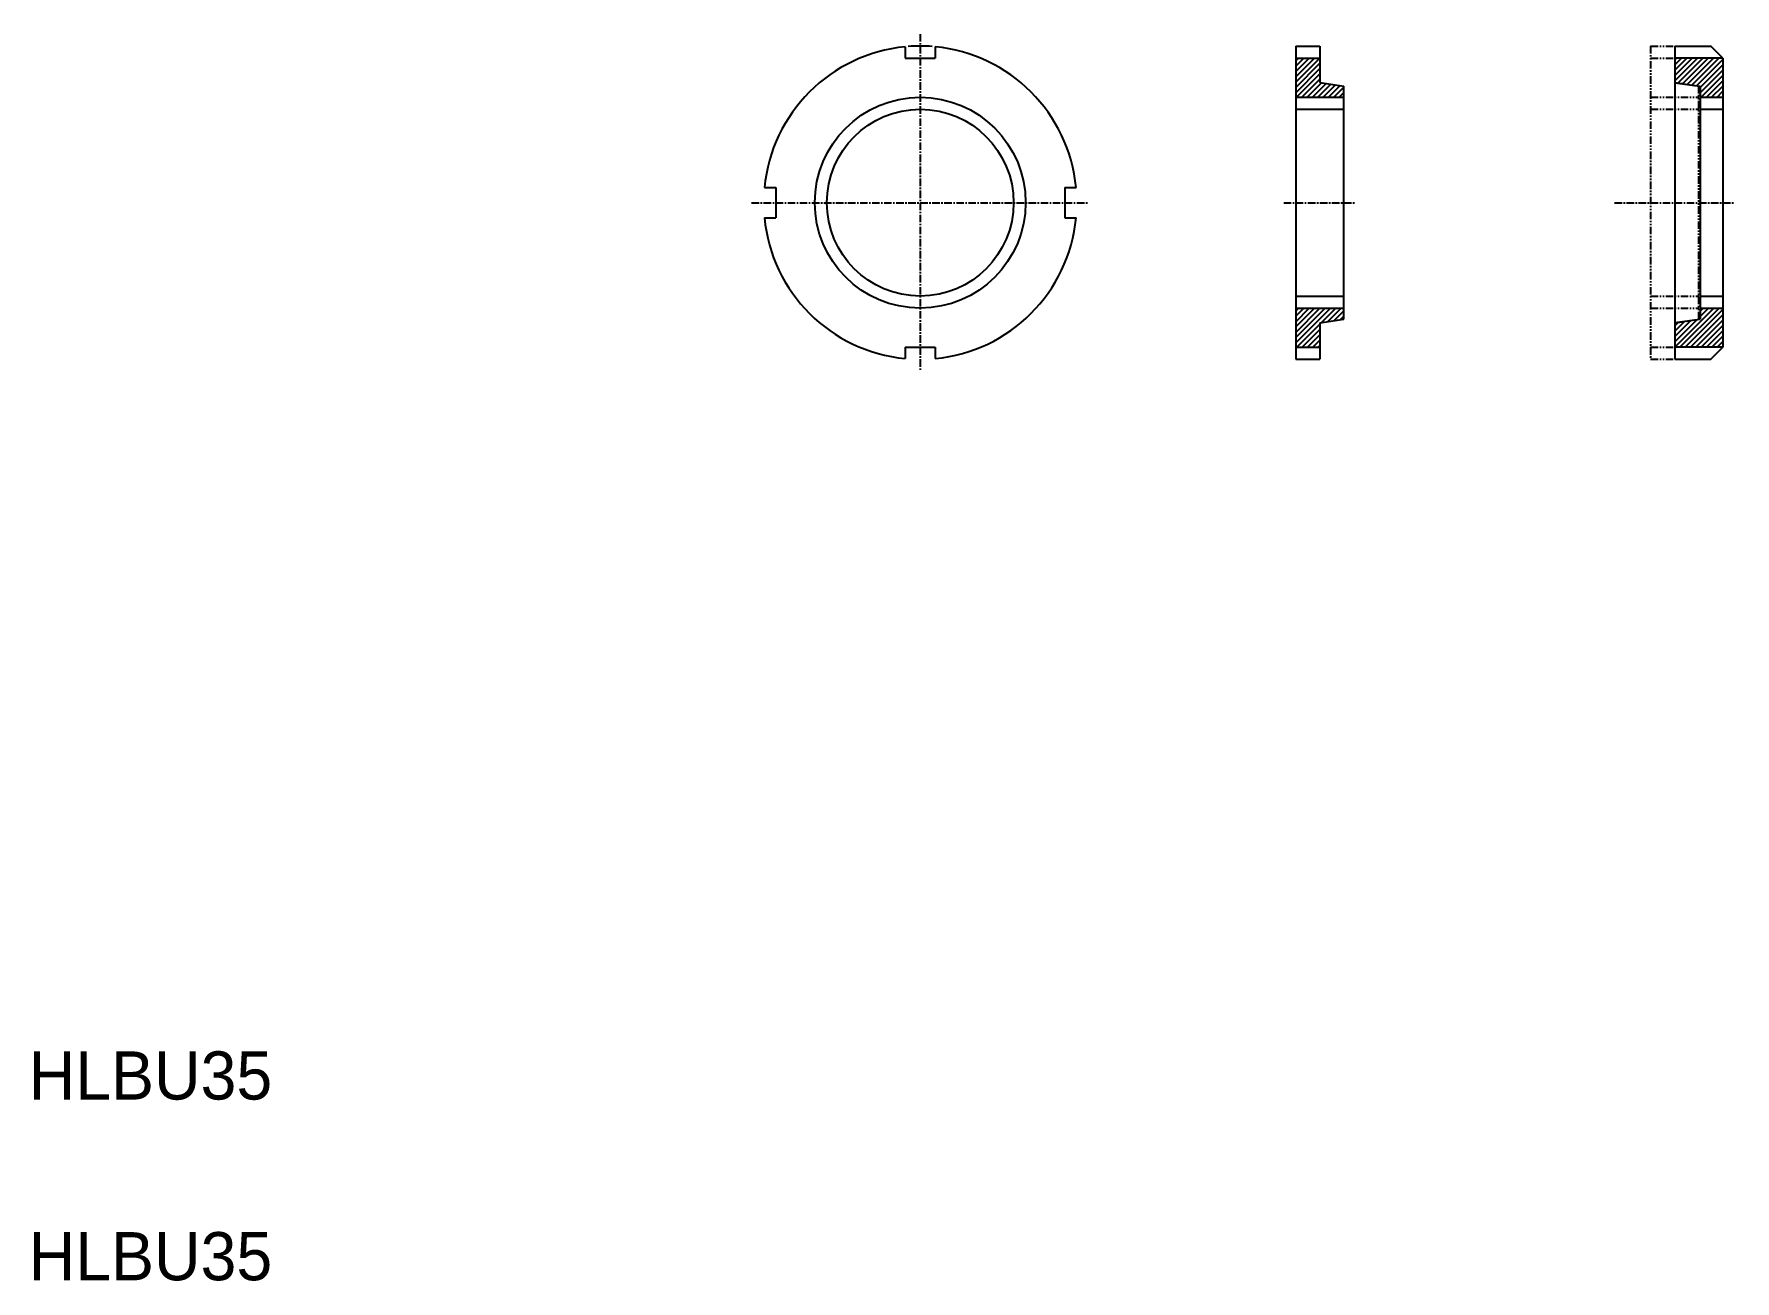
# Model space of a CAD drawing. Extents: x 21 to 303, y 20 to 227.
import ezdxf

# ---------------------------------------------------------------- set-up
doc = ezdxf.new("R2010")
doc.units = 0
doc.linetypes.add('CENTER', pattern=[2, 1.25, -0.25, 0.25, -0.25])
doc.linetypes.add('PHANTOM', pattern=[2.5, 1.25, -0.25, 0.25, -0.25, 0.25, -0.25])
doc.layers.get('0').update_dxf_attribs({"linetype": 'CONTINUOUS'})
doc.layers.add('CENTER', color=1, linetype='CENTER')

# ---------------------------------------------------------------- blocks, each defined once
blk = doc.blocks.new('*X6')
at = {"color": 0, "linetype": 'CONTINUOUS'}
for p, q in [((230.4, 218.91), (234.37, 222.88)), ((230.4, 219.79), (233.49, 222.88)), ((230.4, 220.67), (232.6, 222.88)), ((230.4, 221.56), (231.72, 222.88)), ((230.4, 222.44), (230.83, 222.88)), ((230.4, 218.02), (234.4, 222.02)), ((230.4, 217.14), (234.4, 221.14)), ((293.33, 219.09), (297.12, 222.88)), ((293.33, 219.97), (296.24, 222.88)), ((293.33, 220.86), (295.36, 222.88)), ((293.33, 221.74), (294.47, 222.88)), ((293.33, 222.62), (293.59, 222.88)), ((293.84, 218.71), (298.01, 222.88)), ((294.62, 218.6), (298.89, 222.88)), ((295.39, 218.5), (299.78, 222.88)), ((296.17, 218.39), (300.66, 222.88)), ((296.95, 218.28), (301.33, 222.67)), ((297.53, 217.99), (301.33, 221.79)), ((297.53, 217.1), (301.33, 220.9)), ((230.52, 216.38), (234.4, 220.25)), ((231.4, 216.38), (234.4, 219.37)), ((232.29, 216.38), (234.69, 218.78)), ((233.17, 216.38), (235.46, 218.67)), ((234.06, 216.38), (236.23, 218.55)), ((234.94, 216.38), (237, 218.44)), ((235.82, 216.38), (237.77, 218.32)), ((236.71, 216.38), (238.4, 218.07)), ((297.7, 216.38), (301.33, 220.02)), ((298.58, 216.38), (301.33, 219.13)), ((299.46, 216.38), (301.33, 218.25)), ((237.59, 216.38), (238.4, 217.18)), ((300.35, 216.38), (301.33, 217.37)), ((301.23, 216.38), (301.33, 216.48)), ((230.4, 175.6), (236.18, 181.38)), ((230.4, 176.48), (235.3, 181.38)), ((230.4, 177.36), (234.41, 181.38)), ((230.4, 178.25), (233.53, 181.38)), ((230.4, 179.13), (232.64, 181.38)), ((230.4, 180.02), (231.76, 181.38)), ((230.4, 180.9), (230.88, 181.38)), ((234.65, 178.97), (237.06, 181.38)), ((235.69, 179.12), (237.95, 181.38)), ((236.73, 179.28), (238.4, 180.94)), ((293.33, 174.89), (299.82, 181.38)), ((294.2, 174.88), (300.7, 181.38)), ((295.09, 174.88), (301.33, 181.13)), ((297.53, 179.98), (298.94, 181.38)), ((297.53, 180.86), (298.05, 181.38)), ((230.56, 174.88), (234.4, 178.71)), ((237.77, 179.43), (238.4, 180.06)), ((293.33, 175.78), (297.04, 179.49)), ((293.33, 176.66), (296.02, 179.35)), ((293.33, 177.55), (294.99, 179.21)), ((293.33, 178.43), (293.97, 179.07)), ((295.97, 174.88), (301.33, 180.24)), ((296.85, 174.88), (301.33, 179.36)), ((297.74, 174.88), (301.33, 178.47)), ((231.45, 174.88), (234.4, 177.83)), ((232.33, 174.88), (234.4, 176.94)), ((233.21, 174.88), (234.4, 176.06)), ((234.1, 174.88), (234.4, 175.18)), ((298.62, 174.88), (301.33, 177.59)), ((299.51, 174.88), (301.33, 176.71)), ((300.39, 174.88), (301.33, 175.82)), ((301.27, 174.88), (301.33, 174.94))]:
    blk.add_line(p, q, dxfattribs=at)

msp = doc.modelspace()

# ---------------------------------------------------------------- linework, layer by layer
at = {"color": 7, "linetype": 'CONTINUOUS'}
for p, q in [((165.54, 224.76), (165.54, 222.88)), ((170.54, 224.76), (170.54, 222.88)), ((230.4, 224.88), (230.4, 172.88)), ((230.4, 224.88), (234.4, 224.88)), ((234.4, 224.88), (234.4, 218.83)), ((293.33, 224.88), (293.33, 172.88)), ((293.33, 224.88), (299.33, 224.88)), ((301.33, 222.88), (299.33, 224.88)), ((165.54, 222.88), (170.54, 222.88)), ((230.4, 222.88), (234.4, 222.88)), ((301.33, 222.88), (293.33, 222.88)), ((301.33, 222.88), (301.33, 174.88)), ((234.4, 218.83), (238.4, 218.23)), ((238.4, 179.53), (238.4, 218.23)), ((293.33, 218.78), (297.53, 218.2)), ((297.53, 218.2), (297.53, 179.55)), ((230.4, 214.38), (238.4, 214.38)), ((230.4, 211.88), (230.4, 211.88)), ((297.53, 214.38), (301.33, 214.38)), ((142.16, 201.38), (144.04, 201.38)), ((144.04, 201.38), (144.04, 196.38)), ((192.04, 201.38), (193.92, 201.38)), ((192.04, 201.38), (192.04, 196.38)), ((230.4, 198.88), (230.4, 198.88)), ((288.33, 198.88), (288.33, 198.88)), ((142.16, 196.38), (144.04, 196.38)), ((192.04, 196.38), (193.92, 196.38)), ((230.4, 183.38), (238.4, 183.38)), ((297.53, 183.38), (301.33, 183.38)), ((234.4, 178.93), (238.4, 179.53)), ((234.4, 178.93), (234.4, 172.88)), ((293.33, 178.98), (297.53, 179.55)), ((165.54, 174.88), (170.54, 174.88)), ((165.54, 174.88), (165.54, 173)), ((170.54, 174.88), (170.54, 173)), ((230.4, 174.88), (234.4, 174.88)), ((230.4, 172.88), (234.4, 172.88)), ((301.33, 174.88), (293.33, 174.88)), ((293.33, 172.88), (299.33, 172.88)), ((299.33, 172.88), (301.33, 174.88))]:
    msp.add_line(p, q, dxfattribs=at)
at = {"color": 3, "linetype": 'PHANTOM'}
for p, q in [((289.33, 224.88), (289.33, 172.88)), ((289.33, 224.88), (293.33, 224.88)), ((293.33, 224.88), (293.33, 218.83)), ((289.33, 222.88), (293.33, 222.88)), ((293.33, 218.83), (297.33, 218.23)), ((297.33, 179.53), (297.33, 218.23)), ((289.33, 216.38), (297.33, 216.38)), ((289.33, 214.38), (297.33, 214.38)), ((289.33, 211.88), (289.33, 211.88)), ((289.33, 183.38), (297.33, 183.38)), ((289.33, 181.38), (297.33, 181.38)), ((293.33, 178.93), (297.33, 179.53)), ((293.33, 178.93), (293.33, 172.88)), ((289.33, 174.88), (293.33, 174.88)), ((289.33, 172.88), (293.33, 172.88))]:
    msp.add_line(p, q, dxfattribs=at)
at = {"color": 3, "linetype": 'CONTINUOUS'}
for p, q in [((230.4, 216.38), (238.4, 216.38)), ((297.53, 216.38), (301.33, 216.38)), ((230.4, 181.38), (238.4, 181.38)), ((297.53, 181.38), (301.33, 181.38))]:
    msp.add_line(p, q, dxfattribs=at)
msp.add_circle((168.04, 198.88), 17.5, dxfattribs=at)
at = {"color": 7, "linetype": 'CONTINUOUS'}
msp.add_circle((168.04, 198.88), 15.5, dxfattribs=at)
for start, end in [(95.5177, 174.4823), (5.5177, 84.4823), (185.5177, 264.4823), (275.5177, 354.4823)]:
    msp.add_arc((168.04, 198.88), 26, start, end, dxfattribs=at)
at = {"color": 3, "linetype": 'CONTINUOUS'}
msp.add_arc((168.04, 198.88), 26, 85.5883, 94.4117, dxfattribs=at)
at = {"layer": 'CENTER', "color": 1, "linetype": 'CENTER'}
for p, q in [((168.04, 226.88), (168.04, 170.88)), ((140.04, 198.88), (196.04, 198.88)), ((228.4, 198.88), (240.4, 198.88)), ((283.33, 198.88), (303.33, 198.88))]:
    msp.add_line(p, q, dxfattribs=at)

# ---------------------------------------------------------------- block references
at = {"color": 3, "linetype": 'CONTINUOUS'}
msp.add_blockref('*X6', (0, 0), dxfattribs=at)

# ---------------------------------------------------------------- texts
at = {"color": 7, "linetype": 'CONTINUOUS'}
for p in [(20, 50), (20, 20)]:
    msp.add_text('HLBU35', height=8, dxfattribs=at).set_placement(p)

doc.saveas('drawing.dxf')
